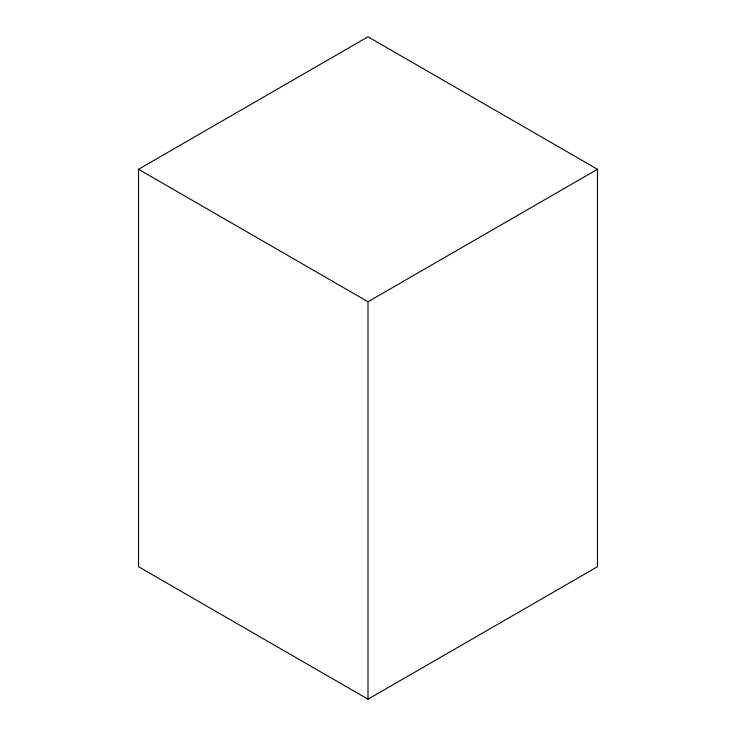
<?xml version="1.0" encoding="UTF-8"?>
<svg xmlns="http://www.w3.org/2000/svg" width="736" height="736" viewBox="0 0 736 736"><rect width="100%" height="100%" fill="white"/><g stroke="black" fill="none" stroke-linecap="round" stroke-linejoin="round"><path stroke-width="1.1" d="M138.534 169.28L368 36.8L597.466 169.28L597.466 566.72L368 699.2L138.534 566.72L138.534 169.28L368 301.76L597.466 169.28M368 301.76L368 699.2"/></g></svg>
